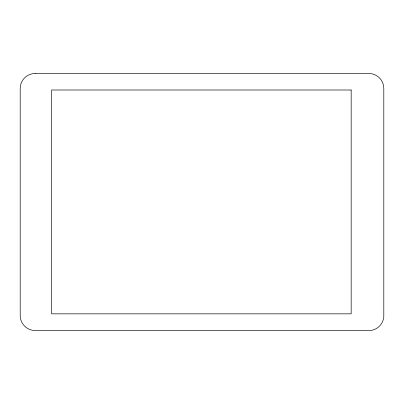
<?xml version="1.0" encoding="UTF-8"?>
<svg xmlns="http://www.w3.org/2000/svg" width="404" height="404" viewBox="0 0 404 404"><rect width="100%" height="100%" fill="white"/><g stroke="black" fill="none" stroke-linecap="round" stroke-linejoin="round"><path stroke-width="0.61" d="M35.204 73.478L34.714 73.483A15.004 15.004 0 0 0 20.2 88.481L20.2 315.519A15.004 15.004 0 0 0 35.204 330.522L370.18 330.522A15.004 15.004 0 0 0 383.8 316.908L383.8 88.481A15.004 15.004 0 0 0 368.796 73.478L35.204 73.478M351.172 90.001L51.555 90.001L51.555 313.842L351.172 313.842L351.172 90.001"/></g></svg>
